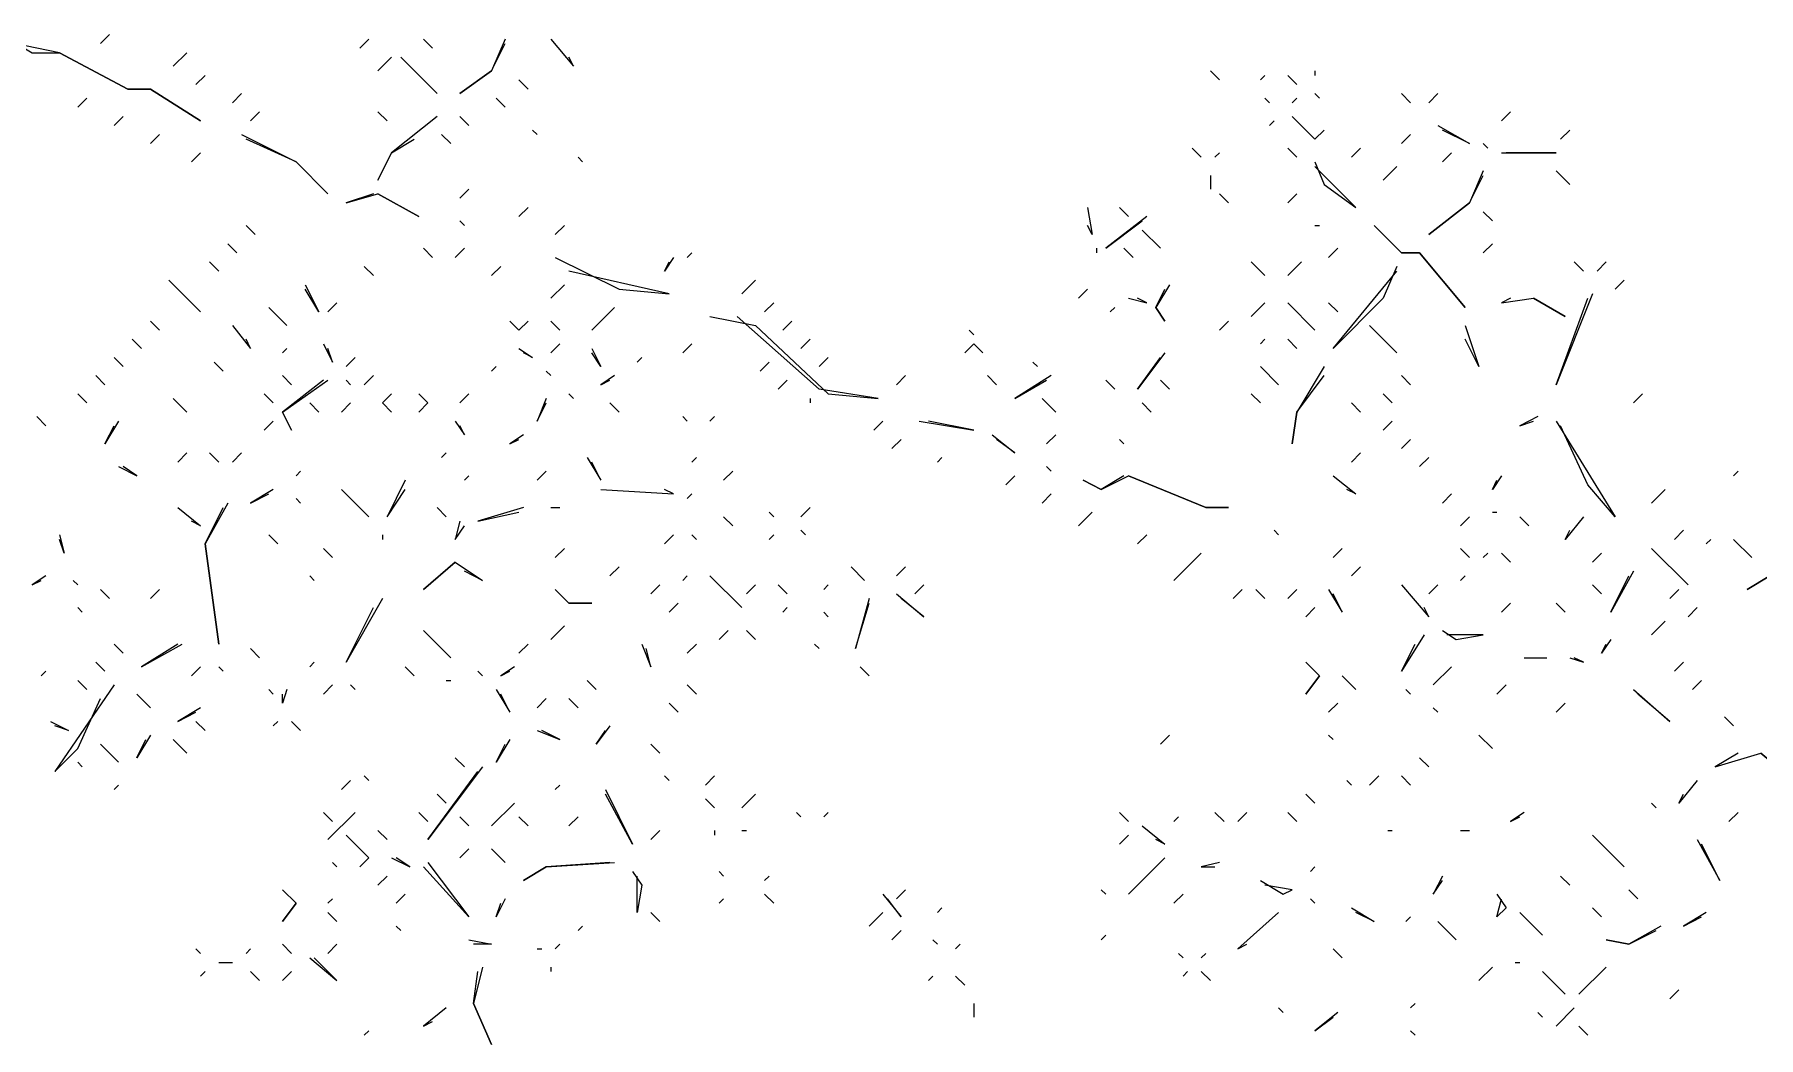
# Model space of a CAD drawing. Extents: x 1 to 2775, y -31 to 2075.
# Drawn here: x 2141.6 to 2204.8, y 1070.2 to 1107 of the extents above; entities that cross this region are included whole.
import ezdxf

# ---------------------------------------------------------------- set-up
doc = ezdxf.new("R2010")
doc.units = 0
doc.layers.add('LINEWORK', color=4, linetype='CONTINUOUS')

msp = doc.modelspace()

# ---------------------------------------------------------------- linework, layer by layer
at = {"layer": 'LINEWORK'}
for points in [[(2140.6667, 1106.8333), (2141.5, 1106.3333), (2142.5, 1106.3333), (2145, 1105), (2145.8333, 1105), (2147.6667, 1103.8333), (2145.8333, 1105), (2145, 1105), (2142.5, 1106.3333), (2140.8333, 1106.6667)], [(2144.3333, 1107), (2144, 1106.6667)], [(2153.8333, 1106.8333), (2153.5, 1106.5)], [(2155.8333, 1106.8333), (2156.1667, 1106.5)], [(2158.8333, 1106.8333), (2158.3333, 1105.6667), (2157.1667, 1104.8333), (2158.3333, 1105.6667), (2158.8333, 1106.6667)], [(2160.5, 1106.8333), (2161.3333, 1105.8333), (2161.1667, 1106.1667)], [(2147.1667, 1106.3333), (2146.6667, 1105.8333)], [(2154.6667, 1106.1667), (2154.1667, 1105.6667)], [(2155, 1106.1667), (2156.3333, 1104.8333)], [(2147.8333, 1105.5), (2147.5, 1105.1667)], [(2184.6667, 1105.6667), (2185, 1105.3333)], [(2186.6667, 1105.5), (2186.5, 1105.3333)], [(2187.5, 1105.5), (2187.8333, 1105.1667)], [(2188.5, 1105.6667), (2188.5, 1105.5)], [(2149.1667, 1104.8333), (2148.8333, 1104.5)], [(2159.3333, 1105.3333), (2159.6667, 1105)], [(2188.5, 1104.8333), (2188.6667, 1104.6667)], [(2191.6667, 1104.8333), (2192, 1104.5)], [(2193, 1104.8333), (2192.6667, 1104.5)], [(2143.5, 1104.6667), (2143.1667, 1104.3333)], [(2149.8333, 1104.1667), (2149.5, 1103.8333)], [(2154.1667, 1104.1667), (2154.5, 1103.8333)], [(2158.5, 1104.6667), (2158.8333, 1104.3333)], [(2186.6667, 1104.6667), (2186.8333, 1104.5)], [(2187.8333, 1104.6667), (2187.6667, 1104.5)], [(2195.6667, 1104.1667), (2195.3333, 1103.8333)], [(2144.8333, 1104), (2144.5, 1103.6667)], [(2156.3333, 1104), (2154.6667, 1102.6667), (2154.1667, 1101.6667), (2154.6667, 1102.6667), (2155.5, 1103.1667)], [(2157.1667, 1104), (2157.5, 1103.6667)], [(2187, 1103.8333), (2186.8333, 1103.6667)], [(2187.6667, 1104), (2188.5, 1103.1667), (2188.8333, 1103.5), (2188.5, 1103.1667)], [(2193, 1103.6667), (2194.1667, 1103), (2193.1667, 1103.5)], [(2146.1667, 1103.3333), (2145.8333, 1103)], [(2149.1667, 1103.3333), (2151.1667, 1102.3333), (2152.3333, 1101.1667), (2151.1667, 1102.3333), (2149.3333, 1103.1667)], [(2156.5, 1103.3333), (2156.8333, 1103)], [(2159.8333, 1103.5), (2160, 1103.3333)], [(2192, 1103.3333), (2191.6667, 1103)], [(2194.6667, 1103), (2194.8333, 1102.8333)], [(2197.8333, 1103.5), (2197.5, 1103.1667)], [(2147.6667, 1102.6667), (2147.3333, 1102.3333)], [(2161.5, 1102.5), (2161.6667, 1102.3333)], [(2184, 1102.8333), (2184.3333, 1102.5)], [(2185, 1102.6667), (2184.8333, 1102.5)], [(2187.5, 1102.8333), (2187.8333, 1102.5)], [(2188.5, 1102.3333), (2188.8333, 1101.5), (2190, 1100.6667), (2188.5, 1102.1667)], [(2190.1667, 1102.8333), (2189.8333, 1102.5)], [(2193.5, 1102.6667), (2193.1667, 1102.3333)], [(2195.3333, 1102.6667), (2197.3333, 1102.6667), (2195.5, 1102.6667)], [(2184.6667, 1101.8333), (2184.6667, 1101.3333)], [(2191.5, 1102.1667), (2191, 1101.6667)], [(2194.6667, 1102), (2194.1667, 1100.8333), (2192.6667, 1099.6667), (2194.1667, 1100.8333), (2194.6667, 1101.8333)], [(2197.3333, 1102), (2197.8333, 1101.5)], [(2154, 1101.1667), (2153, 1100.8333), (2154.1667, 1101.1667), (2155.6667, 1100.3333), (2154.1667, 1101.1667)], [(2157.5, 1101.3333), (2157.1667, 1101)], [(2185, 1101.1667), (2185.3333, 1100.8333)], [(2187.8333, 1101.1667), (2187.5, 1100.8333)], [(2159.6667, 1100.6667), (2159.3333, 1100.3333)], [(2180.1667, 1100.6667), (2180.3333, 1099.6667), (2180.1667, 1100)], [(2181.3333, 1100.6667), (2181.6667, 1100.3333)], [(2194.6667, 1100.5), (2195, 1100.1667)], [(2149.3333, 1100), (2149.6667, 1099.6667)], [(2157.1667, 1100.1667), (2157.3333, 1100)], [(2161, 1100), (2160.6667, 1099.6667)], [(2182.3333, 1100.3333), (2180.8333, 1099.1667), (2182.1667, 1100.1667)], [(2182.1667, 1099.8333), (2182.8333, 1099.1667)], [(2188.5, 1100), (2188.6667, 1100)], [(2190.6667, 1100), (2191.6667, 1099), (2192.3333, 1099), (2194, 1097), (2192.3333, 1099), (2191.6667, 1099)], [(2148.6667, 1099.3333), (2149, 1099)], [(2155.8333, 1099.1667), (2156.1667, 1098.8333)], [(2157.3333, 1099.1667), (2157, 1098.8333)], [(2180.5, 1099.1667), (2180.5, 1099)], [(2181.5, 1099.1667), (2181.8333, 1098.8333)], [(2189.3333, 1099.1667), (2189, 1098.8333)], [(2195, 1099.3333), (2194.6667, 1099)], [(2148, 1098.6667), (2148.3333, 1098.3333)], [(2153.6667, 1098.5), (2154, 1098.1667)], [(2158.6667, 1098.5), (2158.3333, 1098.1667)], [(2160.6667, 1098.8333), (2163, 1097.6667), (2164.8333, 1097.5), (2161.1667, 1098.3333)], [(2165, 1098.8333), (2164.6667, 1098.3333), (2164.8333, 1098.6667)], [(2165.6667, 1099), (2165.5, 1098.8333)], [(2186.1667, 1098.6667), (2186.6667, 1098.1667)], [(2188, 1098.6667), (2187.5, 1098.1667)], [(2191.5, 1098.5), (2191, 1097.3333), (2189.1667, 1095.5), (2191.5, 1098.3333)], [(2198, 1098.6667), (2198.3333, 1098.3333)], [(2199.1667, 1098.6667), (2198.8333, 1098.3333)], [(2146.5, 1098), (2147.6667, 1096.8333)], [(2168, 1098), (2167.5, 1097.5)], [(2199.8333, 1098), (2199.5, 1097.6667)], [(2151.5, 1097.8333), (2152, 1096.8333), (2151.5, 1097.6667)], [(2161, 1097.8333), (2160.5, 1097.3333)], [(2180.1667, 1097.6667), (2179.8333, 1097.3333)], [(2181.6667, 1097.3333), (2182.3333, 1097.1667), (2182, 1097.3333)], [(2183.1667, 1097.8333), (2182.6667, 1097), (2183, 1096.5), (2182.6667, 1097), (2183, 1097.6667)], [(2195.6667, 1097.3333), (2195.3333, 1097.1667), (2196.5, 1097.3333), (2197.6667, 1096.6667), (2196.5, 1097.3333)], [(2198.6667, 1097.5), (2197.3333, 1094.1667), (2198.5, 1097.3333)], [(2150.1667, 1097), (2150.8333, 1096.3333)], [(2152.6667, 1097.1667), (2152.3333, 1096.8333)], [(2162.8333, 1097), (2162, 1096.1667)], [(2166.3333, 1096.6667), (2168, 1096.3333), (2170.6667, 1093.8333), (2172.5, 1093.6667), (2170.3333, 1094), (2167.3333, 1096.6667)], [(2168.6667, 1097.1667), (2168.3333, 1096.8333)], [(2181.1667, 1097), (2181, 1096.8333)], [(2186.6667, 1097.1667), (2186.1667, 1096.6667)], [(2187.5, 1097.1667), (2188.5, 1096.1667)], [(2189, 1097.1667), (2189.3333, 1096.8333)], [(2145.8333, 1096.5), (2146.1667, 1096.1667)], [(2148.8333, 1096.3333), (2149.5, 1095.5), (2149.3333, 1095.8333)], [(2159, 1096.5), (2159.3333, 1096.1667), (2159.6667, 1096.5), (2159.3333, 1096.1667)], [(2160.5, 1096.5), (2160.8333, 1096.1667)], [(2169.3333, 1096.5), (2169, 1096.1667)], [(2175.8333, 1096.1667), (2176, 1096)], [(2185.3333, 1096.5), (2185, 1096.1667)], [(2190.5, 1096.3333), (2191.5, 1095.3333)], [(2194, 1096.3333), (2194.5, 1094.8333), (2194, 1095.8333)], [(2145.1667, 1095.8333), (2145.5, 1095.5)], [(2150.8333, 1095.5), (2150.6667, 1095.3333)], [(2152.1667, 1095.6667), (2152.5, 1095), (2152.3333, 1095.5)], [(2159.3333, 1095.5), (2159.8333, 1095.1667), (2159.5, 1095.3333)], [(2160.8333, 1095.6667), (2160.5, 1095.3333)], [(2162, 1095.5), (2162.3333, 1094.8333), (2162, 1095.3333)], [(2165.6667, 1095.6667), (2165.3333, 1095.3333)], [(2170, 1095.8333), (2169.6667, 1095.5)], [(2176, 1095.6667), (2175.6667, 1095.3333), (2176, 1095.6667), (2176.3333, 1095.3333)], [(2183, 1095.3333), (2182, 1094), (2182.8333, 1095.1667)], [(2186.6667, 1095.8333), (2186.5, 1095.6667)], [(2187.5, 1095.8333), (2187.8333, 1095.5)], [(2144.5, 1095.1667), (2144.8333, 1094.8333)], [(2148.1667, 1095), (2148.5, 1094.6667)], [(2153.3333, 1095.1667), (2153, 1094.8333)], [(2158.5, 1094.8333), (2158.3333, 1094.6667)], [(2163.8333, 1095.1667), (2163.6667, 1095)], [(2168.5, 1095), (2168.1667, 1094.6667)], [(2170.6667, 1095.1667), (2170.3333, 1094.8333)], [(2178.1667, 1095), (2178.3333, 1094.8333)], [(2186.5, 1094.8333), (2187.1667, 1094.1667)], [(2188.8333, 1094.8333), (2187.8333, 1093.1667), (2187.6667, 1092), (2187.8333, 1093.1667), (2188.8333, 1094.5)], [(2143.8333, 1094.5), (2144.1667, 1094.1667)], [(2150.6667, 1094.5), (2151, 1094.1667)], [(2152.1667, 1094.3333), (2150.6667, 1093.1667), (2151, 1092.5), (2150.6667, 1093.1667), (2152.3333, 1094.3333)], [(2153, 1094.3333), (2153.1667, 1094.1667)], [(2154, 1094.5), (2153.6667, 1094.1667)], [(2160.3333, 1094.6667), (2160.5, 1094.5)], [(2162.8333, 1094.5), (2162.3333, 1094.1667), (2162.6667, 1094.3333)], [(2169.1667, 1094.3333), (2168.8333, 1094)], [(2173.5, 1094.5), (2173.1667, 1094.1667)], [(2176.5, 1094.5), (2176.8333, 1094.1667)], [(2178.8333, 1094.5), (2177.5, 1093.6667), (2178.6667, 1094.3333)], [(2180.8333, 1094.3333), (2181.1667, 1094)], [(2182.8333, 1094.3333), (2183.1667, 1094)], [(2191.6667, 1094.5), (2192, 1094.1667)], [(2143.1667, 1093.8333), (2143.5, 1093.5)], [(2146.6667, 1093.6667), (2147.1667, 1093.1667)], [(2150, 1093.8333), (2150.3333, 1093.5)], [(2151.6667, 1093.5), (2152, 1093.1667)], [(2153.1667, 1093.5), (2152.8333, 1093.1667)], [(2154.6667, 1093.8333), (2154.3333, 1093.5), (2154.6667, 1093.1667), (2154.3333, 1093.5)], [(2155.6667, 1093.8333), (2156, 1093.5), (2155.6667, 1093.1667), (2156, 1093.5)], [(2157.5, 1093.8333), (2157.1667, 1093.5)], [(2160.3333, 1093.6667), (2160, 1092.8333), (2160.3333, 1093.5)], [(2161.1667, 1093.8333), (2161.3333, 1093.6667)], [(2162.6667, 1093.5), (2163, 1093.1667)], [(2170, 1093.6667), (2170, 1093.5)], [(2178.5, 1093.6667), (2179, 1093.1667)], [(2182.1667, 1093.5), (2182.5, 1093.1667)], [(2186.1667, 1093.8333), (2186.5, 1093.5)], [(2189.8333, 1093.5), (2190.1667, 1093.1667)], [(2191, 1093.8333), (2191.3333, 1093.5)], [(2200.5, 1093.8333), (2200.1667, 1093.5)], [(2141.6667, 1093), (2142, 1092.6667)], [(2144.6667, 1092.8333), (2144.1667, 1092), (2144.5, 1092.6667)], [(2150.3333, 1092.8333), (2150, 1092.5)], [(2157, 1092.8333), (2157.3333, 1092.3333), (2157.1667, 1092.6667)], [(2165.3333, 1093), (2165.5, 1092.8333)], [(2166.5, 1093), (2166.3333, 1092.8333)], [(2172.6667, 1092.8333), (2172.3333, 1092.5)], [(2174, 1092.8333), (2176, 1092.5), (2174.3333, 1092.8333)], [(2191.3333, 1092.8333), (2191, 1092.5)], [(2196.6667, 1093), (2196, 1092.6667), (2196.5, 1092.8333)], [(2197.3333, 1092.8333), (2199.5, 1089.3333), (2198.5, 1090.5), (2197.5, 1092.6667)], [(2159.5, 1092.3333), (2159, 1092), (2159.3333, 1092.1667)], [(2173.3333, 1092.1667), (2173, 1091.8333)], [(2176.6667, 1092.3333), (2177.5, 1091.6667), (2176.8333, 1092.1667)], [(2179, 1092.3333), (2178.6667, 1092)], [(2181.3333, 1092.1667), (2181.5, 1092)], [(2192, 1092.1667), (2191.6667, 1091.8333)], [(2147.1667, 1091.6667), (2146.8333, 1091.3333)], [(2148, 1091.6667), (2148.3333, 1091.3333)], [(2149.1667, 1091.6667), (2148.8333, 1091.3333)], [(2156.6667, 1091.6667), (2156.5, 1091.5)], [(2190.1667, 1091.6667), (2189.8333, 1091.3333)], [(2144.6667, 1091.1667), (2145.3333, 1090.8333), (2144.8333, 1091.1667)], [(2151.3333, 1091), (2151.1667, 1090.8333)], [(2160.3333, 1091), (2160, 1090.6667)], [(2161.8333, 1091.5), (2162.3333, 1090.6667), (2162, 1091.3333)], [(2165.8333, 1091.5), (2165.6667, 1091.3333)], [(2167.1667, 1091), (2166.8333, 1090.6667)], [(2174.8333, 1091.5), (2174.6667, 1091.3333)], [(2178.6667, 1091.1667), (2178.8333, 1091)], [(2192.6667, 1091.5), (2192.3333, 1091.1667)], [(2204, 1091), (2203.8333, 1090.8333)], [(2150.3333, 1090.3333), (2149.5, 1089.8333), (2150.1667, 1090.1667)], [(2152.8333, 1090.3333), (2153.8333, 1089.3333)], [(2155.1667, 1090.6667), (2154.5, 1089.3333), (2155.1667, 1090.3333)], [(2157.5, 1090.8333), (2157.3333, 1090.6667)], [(2162.3333, 1090.3333), (2165, 1090.1667), (2164.6667, 1090.3333)], [(2177.5, 1090.8333), (2177.1667, 1090.5)], [(2181.5, 1090.8333), (2180.6667, 1090.3333), (2180, 1090.6667), (2180.6667, 1090.3333), (2181.6667, 1090.8333), (2184.5, 1089.6667), (2185.3333, 1089.6667), (2184.5, 1089.6667), (2181.6667, 1090.8333)], [(2189.1667, 1090.8333), (2190, 1090.1667), (2189.6667, 1090.3333)], [(2195.3333, 1090.8333), (2195, 1090.3333), (2195.1667, 1090.6667)], [(2201.3333, 1090.3333), (2200.8333, 1089.8333)], [(2146.8333, 1089.6667), (2147.6667, 1089), (2147.3333, 1089.1667)], [(2148.6667, 1089.8333), (2147.8333, 1088.3333), (2148.3333, 1084.6667), (2147.8333, 1088.3333), (2148.5, 1089.6667)], [(2151.1667, 1090), (2151.3333, 1089.8333)], [(2156.3333, 1089.6667), (2156.6667, 1089.3333)], [(2159.5, 1089.6667), (2157.8333, 1089.1667), (2159.3333, 1089.5)], [(2160.5, 1089.6667), (2160.8333, 1089.6667)], [(2165.6667, 1090.1667), (2165.5, 1090)], [(2170, 1089.6667), (2169.6667, 1089.3333)], [(2178.8333, 1090.1667), (2178.5, 1089.8333)], [(2193.5, 1090.1667), (2193.1667, 1089.8333)], [(2157.1667, 1089.1667), (2157, 1088.5), (2157.3333, 1089)], [(2166.8333, 1089.3333), (2167.1667, 1089)], [(2168.5, 1089.5), (2168.6667, 1089.3333)], [(2180.3333, 1089.5), (2179.8333, 1089)], [(2194.1667, 1089.3333), (2193.8333, 1089)], [(2195, 1089.5), (2195.1667, 1089.5)], [(2196, 1089.3333), (2196.3333, 1089)], [(2198.3333, 1089.3333), (2197.6667, 1088.5), (2197.8333, 1088.8333)], [(2142.5, 1088.6667), (2142.6667, 1088), (2142.5, 1088.5)], [(2150.1667, 1088.6667), (2150.5, 1088.3333)], [(2154.3333, 1088.6667), (2154.3333, 1088.5)], [(2165, 1088.6667), (2164.6667, 1088.3333)], [(2165.6667, 1088.6667), (2165.8333, 1088.5)], [(2168.6667, 1088.6667), (2168.5, 1088.5)], [(2169.6667, 1088.8333), (2169.8333, 1088.6667)], [(2182.3333, 1088.6667), (2182, 1088.3333)], [(2187, 1088.8333), (2187.1667, 1088.6667)], [(2202, 1088.8333), (2201.6667, 1088.5)], [(2203, 1088.5), (2202.8333, 1088.3333)], [(2203.8333, 1088.5), (2204.5, 1087.8333)], [(2152.1667, 1088.1667), (2152.5, 1087.8333)], [(2161, 1088.1667), (2160.6667, 1087.8333)], [(2184.3333, 1088), (2183.3333, 1087)], [(2189.5, 1088.1667), (2189.1667, 1087.8333)], [(2193.8333, 1088.1667), (2194.1667, 1087.8333)], [(2194.8333, 1088), (2194.6667, 1087.8333)], [(2195.3333, 1088), (2195.6667, 1087.6667)], [(2199, 1088), (2198.6667, 1087.6667)], [(2200.8333, 1088.1667), (2202.1667, 1086.8333)], [(2142, 1087.1667), (2141.5, 1086.8333), (2141.8333, 1087)], [(2151.6667, 1087.1667), (2151.8333, 1087)], [(2157, 1087.6667), (2155.8333, 1086.6667), (2157, 1087.6667), (2158, 1087), (2157.3333, 1087.3333)], [(2163, 1087.5), (2162.6667, 1087.1667)], [(2165.5, 1087.1667), (2165.3333, 1087)], [(2166.3333, 1087.1667), (2167.5, 1086)], [(2171.5, 1087.5), (2172, 1087)], [(2173.5, 1087.5), (2173.1667, 1087.1667)], [(2190.1667, 1087.5), (2189.8333, 1087.1667)], [(2194, 1087.1667), (2193.8333, 1087)], [(2200.1667, 1087.3333), (2199.3333, 1085.8333), (2200, 1087.1667)], [(2205.1667, 1087.1667), (2204.3333, 1086.6667), (2205.1667, 1087.1667), (2206, 1086.5), (2205.3333, 1087)], [(2143, 1087), (2143.1667, 1086.8333)], [(2144, 1086.6667), (2144.3333, 1086.3333)], [(2146.1667, 1086.6667), (2145.8333, 1086.3333)], [(2160.6667, 1086.6667), (2161.1667, 1086.1667), (2162, 1086.1667), (2161.1667, 1086.1667)], [(2164.5, 1086.8333), (2164.1667, 1086.5)], [(2168, 1086.8333), (2167.6667, 1086.5)], [(2168.8333, 1086.8333), (2169.1667, 1086.5)], [(2170.6667, 1086.8333), (2170.5, 1086.6667)], [(2173.1667, 1086.5), (2174.1667, 1085.6667), (2173.3333, 1086.3333)], [(2174.1667, 1086.8333), (2173.8333, 1086.5)], [(2185.8333, 1086.6667), (2185.5, 1086.3333)], [(2186.3333, 1086.6667), (2186.6667, 1086.3333)], [(2187.8333, 1086.6667), (2187.5, 1086.3333)], [(2189, 1086.6667), (2189.5, 1085.8333), (2189.1667, 1086.5)], [(2191.6667, 1086.8333), (2192.6667, 1085.6667), (2192.5, 1086)], [(2193, 1086.8333), (2192.6667, 1086.5)], [(2198.6667, 1086.8333), (2199, 1086.5)], [(2201.8333, 1086.6667), (2201.5, 1086.3333)], [(2143.1667, 1086), (2143.3333, 1085.8333)], [(2154.3333, 1086.3333), (2153, 1084), (2154, 1086)], [(2165.1667, 1086.1667), (2164.8333, 1085.8333)], [(2169.1667, 1086), (2169, 1085.8333)], [(2172.1667, 1086.3333), (2171.6667, 1084.5), (2172.1667, 1086.1667)], [(2188.5, 1086), (2188.1667, 1085.6667)], [(2195.6667, 1086.1667), (2195.3333, 1085.8333)], [(2197.3333, 1086.1667), (2197.6667, 1085.8333)], [(2202.5, 1086), (2202.1667, 1085.6667)], [(2161, 1085.3333), (2160.5, 1084.8333)], [(2170.5, 1085.8333), (2170.6667, 1085.6667)], [(2201.3333, 1085.5), (2200.8333, 1085)], [(2144.5, 1084.6667), (2144.8333, 1084.3333)], [(2146.8333, 1084.6667), (2145.5, 1083.8333), (2147, 1084.6667)], [(2155.8333, 1085.1667), (2156.8333, 1084.1667)], [(2159.6667, 1084.6667), (2159.3333, 1084.3333)], [(2163.8333, 1084.6667), (2164.1667, 1083.8333), (2164, 1084.5)], [(2165.8333, 1084.6667), (2165.5, 1084.3333)], [(2167, 1085.1667), (2166.6667, 1084.8333)], [(2167.6667, 1085.1667), (2168, 1084.8333)], [(2170.1667, 1084.6667), (2170.3333, 1084.5)], [(2192.5, 1085), (2191.6667, 1083.6667), (2192.1667, 1084.6667)], [(2193.1667, 1085.1667), (2193.6667, 1084.8333), (2194.6667, 1085), (2193.3333, 1085)], [(2199.3333, 1084.8333), (2199, 1084.3333), (2199.1667, 1084.6667)], [(2143.8333, 1084), (2144.1667, 1083.6667)], [(2149.5, 1084.5), (2149.8333, 1084.1667)], [(2151.8333, 1084), (2151.6667, 1083.8333)], [(2188.1667, 1084), (2188.6667, 1083.5), (2188.1667, 1082.8333), (2188.6667, 1083.5)], [(2196.1667, 1084.1667), (2197, 1084.1667)], [(2197.8333, 1084.1667), (2198.3333, 1084), (2198, 1084.1667)], [(2202, 1084), (2201.6667, 1083.6667)], [(2142, 1083.6667), (2141.8333, 1083.5)], [(2143.1667, 1083.3333), (2143.5, 1083)], [(2147.6667, 1083.8333), (2147.3333, 1083.5)], [(2148.3333, 1083.8333), (2148.5, 1083.6667)], [(2155.1667, 1083.8333), (2155.5, 1083.5)], [(2156.6667, 1083.3333), (2156.8333, 1083.3333)], [(2157.8333, 1083.6667), (2158, 1083.5)], [(2159.1667, 1083.8333), (2158.6667, 1083.5), (2159, 1083.6667)], [(2161.8333, 1083.3333), (2162.1667, 1083)], [(2171.8333, 1083.8333), (2172.1667, 1083.5)], [(2189.5, 1083.5), (2190, 1083)], [(2193.5, 1083.8333), (2192.8333, 1083.1667)], [(2202.6667, 1083.3333), (2202.3333, 1083)], [(2144.5, 1083.1667), (2142.3333, 1080), (2143.1667, 1080.8333), (2144, 1082.6667)], [(2145.3333, 1082.8333), (2145.8333, 1082.3333)], [(2150.1667, 1083), (2150.3333, 1082.8333)], [(2150.8333, 1083), (2150.6667, 1082.5), (2150.6667, 1082.8333)], [(2152.5, 1083.1667), (2152.1667, 1082.8333)], [(2153.1667, 1083.1667), (2153.3333, 1083)], [(2158.5, 1083), (2159, 1082.1667), (2158.6667, 1082.8333)], [(2165.5, 1083.1667), (2165.8333, 1082.8333)], [(2191.8333, 1083), (2192, 1082.8333)], [(2195.5, 1083.1667), (2195.1667, 1082.8333)], [(2200.1667, 1083), (2201.5, 1081.8333), (2200.3333, 1082.8333)], [(2147.6667, 1082.3333), (2146.8333, 1081.8333), (2147.5, 1082.1667)], [(2160.3333, 1082.6667), (2160, 1082.3333)], [(2161.1667, 1082.6667), (2161.5, 1082.3333)], [(2164.8333, 1082.5), (2165.1667, 1082.1667)], [(2189.3333, 1082.5), (2189, 1082.1667)], [(2192.8333, 1082.3333), (2193, 1082.1667)], [(2197.6667, 1082.5), (2197.3333, 1082.1667)], [(2142.1667, 1081.8333), (2142.8333, 1081.5), (2142.3333, 1081.6667)], [(2147.5, 1081.8333), (2147.8333, 1081.5)], [(2150.5, 1081.8333), (2150.3333, 1081.6667)], [(2151, 1081.8333), (2151.3333, 1081.5)], [(2160, 1081.5), (2160.8333, 1081.1667), (2160.1667, 1081.5)], [(2162.6667, 1081.6667), (2162.1667, 1081), (2162.5, 1081.5)], [(2203.5, 1082), (2203.8333, 1081.6667)], [(2144, 1081), (2144.6667, 1080.3333)], [(2145.8333, 1081.3333), (2145.3333, 1080.5), (2145.6667, 1081.1667)], [(2146.6667, 1081.1667), (2147.1667, 1080.6667)], [(2159, 1081.1667), (2158.5, 1080.3333), (2158.8333, 1081)], [(2164.1667, 1081), (2164.5, 1080.6667)], [(2183.1667, 1081.3333), (2182.8333, 1081)], [(2189, 1081.3333), (2189.1667, 1081.1667)], [(2194.5, 1081.3333), (2195, 1080.8333)], [(2143.1667, 1080.3333), (2143.3333, 1080.1667)], [(2158, 1080.1667), (2156, 1077.5), (2157.8333, 1080)], [(2157, 1080.5), (2157.3333, 1080.1667)], [(2192.3333, 1080.5), (2192.6667, 1080.1667)], [(2204, 1080.6667), (2203.1667, 1080.1667), (2204.8333, 1080.6667), (2207.8333, 1078.1667), (2204.8333, 1080.6667)], [(2153.1667, 1079.6667), (2152.8333, 1079.3333)], [(2153.6667, 1079.8333), (2153.8333, 1079.6667)], [(2164.6667, 1079.8333), (2164.8333, 1079.6667)], [(2166.5, 1079.8333), (2166.1667, 1079.5)], [(2189.6667, 1079.6667), (2189.8333, 1079.5)], [(2190.8333, 1079.8333), (2190.5, 1079.5)], [(2191.6667, 1079.8333), (2192, 1079.5)], [(2202.5, 1079.6667), (2201.8333, 1078.8333), (2202, 1079.1667)], [(2144.6667, 1079.5), (2144.5, 1079.3333)], [(2156.3333, 1079.1667), (2156.6667, 1078.8333)], [(2160.8333, 1079.5), (2160.6667, 1079.3333)], [(2162.5, 1079.3333), (2163.5, 1077.3333), (2162.5, 1079.1667)], [(2166.1667, 1079), (2166.5, 1078.6667)], [(2168, 1079.1667), (2167.5, 1078.6667)], [(2188.1667, 1079.1667), (2188.5, 1078.8333)], [(2152.1667, 1078.5), (2152.5, 1078.1667)], [(2153.3333, 1078.5), (2152.3333, 1077.5)], [(2155.6667, 1078.5), (2156, 1078.1667)], [(2157.1667, 1078.3333), (2157.5, 1078)], [(2159.1667, 1078.8333), (2158.3333, 1078)], [(2159.3333, 1078.3333), (2159.6667, 1078)], [(2161.5, 1078.3333), (2161.1667, 1078)], [(2169.5, 1078.5), (2169.6667, 1078.3333)], [(2170.6667, 1078.5), (2170.5, 1078.3333)], [(2181.3333, 1078.5), (2181.6667, 1078.1667)], [(2183.5, 1078.3333), (2183.3333, 1078.1667)], [(2184.8333, 1078.5), (2185.1667, 1078.1667)], [(2186, 1078.5), (2185.6667, 1078.1667)], [(2187.5, 1078.5), (2187.8333, 1078.1667)], [(2196.1667, 1078.5), (2195.6667, 1078.1667), (2196, 1078.3333)], [(2200.8333, 1078.8333), (2201, 1078.6667)], [(2204, 1078.5), (2203.6667, 1078.1667)], [(2153, 1077.6667), (2153.8333, 1076.8333), (2153.5, 1076.5), (2153.8333, 1076.8333)], [(2154.1667, 1077.8333), (2154.5, 1077.5)], [(2164.5, 1077.8333), (2164.1667, 1077.5)], [(2166.5, 1077.8333), (2166.5, 1077.6667)], [(2167.5, 1077.8333), (2167.6667, 1077.8333)], [(2181.6667, 1077.6667), (2181.3333, 1077.3333)], [(2182.1667, 1078), (2183, 1077.3333), (2182.6667, 1077.5)], [(2191.1667, 1077.8333), (2191.3333, 1077.8333)], [(2193.8333, 1077.8333), (2194.1667, 1077.8333)], [(2198.6667, 1077.6667), (2199.8333, 1076.5)], [(2157.5, 1077.1667), (2157.1667, 1076.8333)], [(2158.3333, 1077.1667), (2158.8333, 1076.6667)], [(2202.5, 1077.5), (2203.3333, 1076), (2202.6667, 1077.3333)], [(2152.5, 1076.6667), (2152.6667, 1076.5)], [(2154.6667, 1076.8333), (2155.3333, 1076.5), (2154.8333, 1076.8333)], [(2156, 1076.6667), (2157.5, 1074.6667), (2155.8333, 1076.5)], [(2162.6667, 1076.6667), (2160.3333, 1076.5), (2159.5, 1076), (2160.3333, 1076.5), (2162.8333, 1076.6667)], [(2183, 1076.8333), (2181.6667, 1075.5)], [(2185, 1076.6667), (2184.3333, 1076.5), (2184.8333, 1076.5)], [(2188.5, 1076.5), (2188.3333, 1076.3333)], [(2154.5, 1076.1667), (2154.1667, 1075.8333)], [(2163.5, 1076.3333), (2163.8333, 1075.8333), (2163.6667, 1074.8333), (2163.6667, 1076.1667)], [(2166.6667, 1076.3333), (2166.8333, 1076.1667)], [(2168.5, 1076.1667), (2168.3333, 1076)], [(2186.5, 1076), (2187.3333, 1075.5), (2187.6667, 1075.6667), (2186.6667, 1075.8333)], [(2193.1667, 1076.1667), (2192.8333, 1075.5), (2193.1667, 1076)], [(2197.5, 1076.1667), (2197.8333, 1075.8333)], [(2150.6667, 1075.6667), (2151.1667, 1075.1667), (2150.6667, 1074.5), (2151.1667, 1075.1667)], [(2152.5, 1075.3333), (2152.3333, 1075.1667)], [(2155.1667, 1075.5), (2154.8333, 1075.1667)], [(2158.8333, 1075.3333), (2158.5, 1074.6667), (2158.6667, 1075.1667)], [(2166.8333, 1075.3333), (2166.6667, 1075.1667)], [(2168.3333, 1075.5), (2168.6667, 1075.1667)], [(2172.6667, 1075.5), (2173.3333, 1074.6667), (2172.8333, 1075.3333)], [(2173.5, 1075.6667), (2173.1667, 1075.3333)], [(2180.6667, 1075.6667), (2180.8333, 1075.5)], [(2183.6667, 1075.5), (2183.3333, 1075.1667)], [(2188.3333, 1075.3333), (2188.5, 1075.1667)], [(2195.1667, 1075.5), (2195.5, 1075), (2195.1667, 1074.6667), (2195.3333, 1075.3333)], [(2200, 1075.6667), (2200.3333, 1075.3333)], [(2152.3333, 1074.8333), (2152.6667, 1074.5)], [(2164.1667, 1074.8333), (2164.5, 1074.5)], [(2172.6667, 1074.8333), (2172.1667, 1074.3333)], [(2174.8333, 1075), (2174.6667, 1074.8333)], [(2187.1667, 1074.8333), (2185.6667, 1073.5), (2186, 1073.6667)], [(2189.8333, 1075), (2190.6667, 1074.5), (2190, 1074.8333)], [(2192, 1074.6667), (2191.8333, 1074.5)], [(2193, 1074.5), (2193.6667, 1073.8333)], [(2196, 1074.8333), (2196.8333, 1074)], [(2198.6667, 1075), (2199, 1074.6667)], [(2202.8333, 1074.8333), (2202, 1074.3333), (2202.6667, 1074.6667)], [(2154.8333, 1074.3333), (2155, 1074.1667)], [(2157.5, 1073.8333), (2158.3333, 1073.6667), (2157.6667, 1073.6667)], [(2161.6667, 1074.3333), (2161.5, 1074.1667)], [(2173.3333, 1074.1667), (2173, 1073.8333)], [(2174.5, 1073.8333), (2174.6667, 1073.6667)], [(2180.8333, 1074), (2180.6667, 1073.8333)], [(2201.1667, 1074.3333), (2200, 1073.6667), (2199.1667, 1073.8333), (2200, 1073.6667), (2201, 1074.1667)], [(2147.5, 1073.5), (2147.6667, 1073.3333)], [(2149.5, 1073.5), (2149.3333, 1073.3333)], [(2150.6667, 1073.6667), (2151, 1073.3333)], [(2152.6667, 1073.6667), (2152.3333, 1073.3333)], [(2160, 1073.5), (2160.1667, 1073.5)], [(2160.8333, 1073.6667), (2160.6667, 1073.5)], [(2175.5, 1073.6667), (2175.3333, 1073.5)], [(2183.5, 1073.3333), (2183.6667, 1073.1667)], [(2184.5, 1073.3333), (2184.3333, 1073.1667)], [(2189.1667, 1073.5), (2189.5, 1073.1667)], [(2147.8333, 1072.6667), (2147.6667, 1072.5)], [(2148.3333, 1073), (2148.8333, 1073)], [(2149.5, 1072.6667), (2149.8333, 1072.3333)], [(2151, 1072.6667), (2150.6667, 1072.3333)], [(2151.6667, 1073.1667), (2152.6667, 1072.3333), (2151.8333, 1073.1667)], [(2158, 1072.8333), (2157.6667, 1071.5), (2158.3333, 1070), (2157.6667, 1071.5), (2157.8333, 1072.6667)], [(2160.5, 1072.8333), (2160.5, 1072.6667)], [(2183.8333, 1072.6667), (2183.6667, 1072.5)], [(2184.3333, 1072.6667), (2184.6667, 1072.3333)], [(2195, 1072.8333), (2194.5, 1072.3333)], [(2195.8333, 1073), (2196, 1073)], [(2196.8333, 1072.6667), (2197.6667, 1071.8333)], [(2199.1667, 1072.8333), (2198.1667, 1071.8333)], [(2174.5, 1072.5), (2174.3333, 1072.3333)], [(2175.3333, 1072.5), (2175.6667, 1072.1667)], [(2201.8333, 1072), (2201.5, 1071.6667)], [(2156.6667, 1071.3333), (2155.8333, 1070.6667), (2156.1667, 1070.8333)], [(2176, 1071.5), (2176, 1071)], [(2187.1667, 1071.3333), (2187.3333, 1071.1667)], [(2192.1667, 1071.5), (2192, 1071.3333)], [(2198, 1071.3333), (2197.3333, 1070.6667)], [(2189.3333, 1071.1667), (2188.5, 1070.5), (2189.1667, 1071)], [(2196.6667, 1071.1667), (2196.8333, 1071)], [(2153.8333, 1070.5), (2153.6667, 1070.3333)], [(2192, 1070.5), (2192.1667, 1070.3333)], [(2198.1667, 1070.6667), (2198.5, 1070.3333)]]:
    msp.add_lwpolyline(points, dxfattribs=at)

doc.saveas('drawing.dxf')
